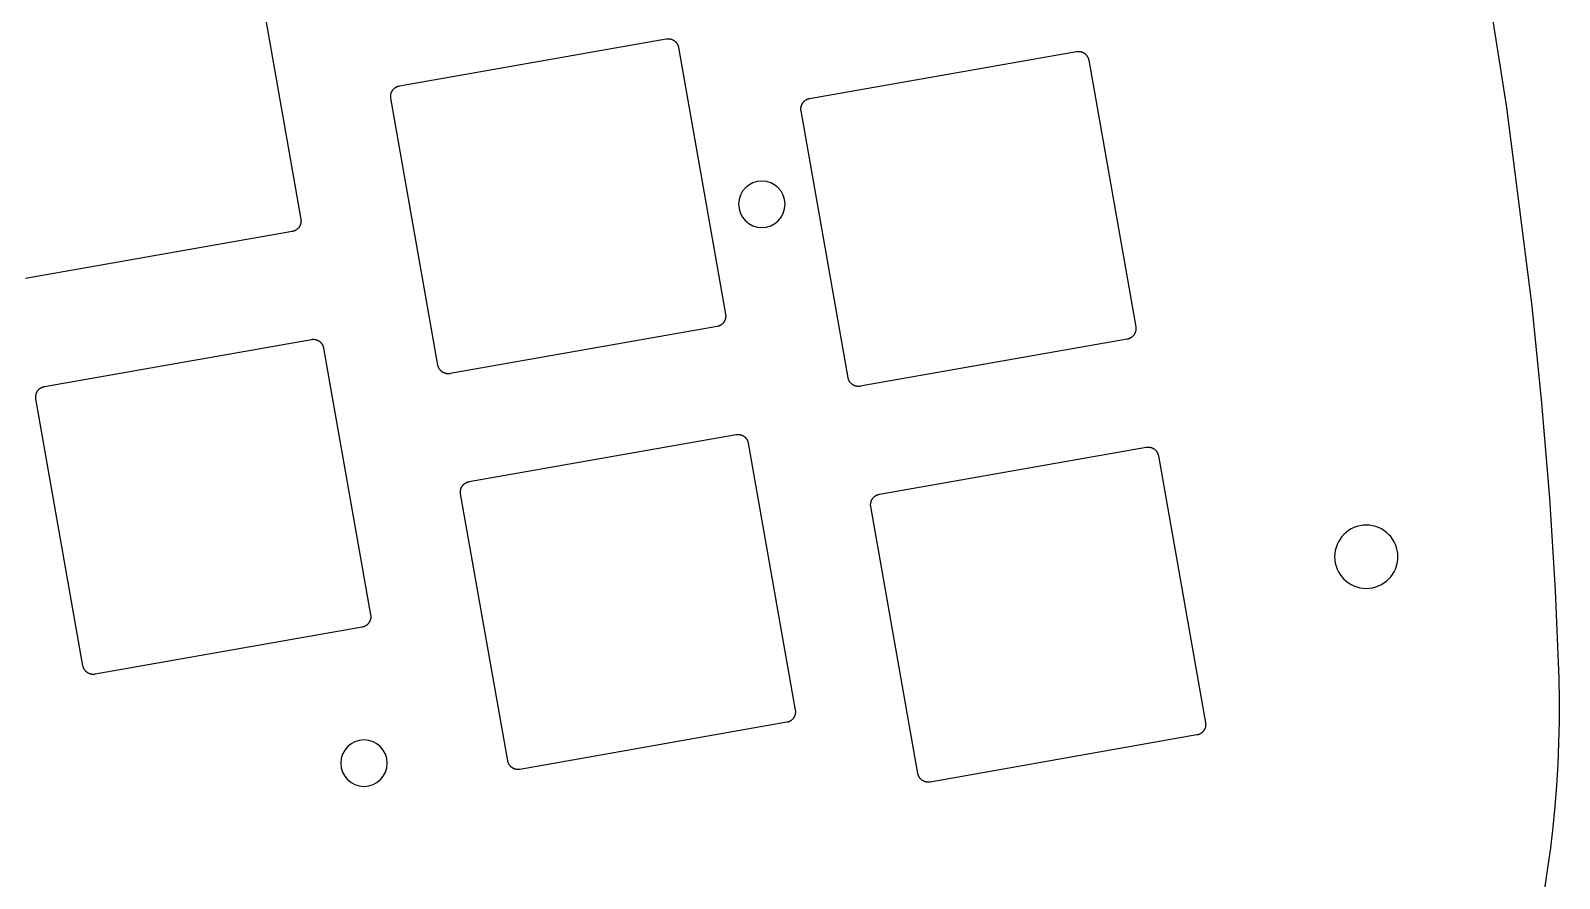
# Model space of a CAD drawing. Extents: x -763 to 762, y 34 to 355.
# Drawn here: x 376.6 to 449.1, y 229 to 269.2 of the extents above; entities that cross this region are included whole.
import ezdxf

# ---------------------------------------------------------------- set-up
doc = ezdxf.new("R2010")
doc.units = 0
doc.layers.add('2D_ACR_PLOT$CUT2', color=3, linetype='CONTINUOUS')

msp = doc.modelspace()

# ---------------------------------------------------------------- linework, layer by layer
at = {"layer": '2D_ACR_PLOT$CUT2'}
for p, q in [((446.591, 265.528), (445.103, 274.994)), ((387.174, 272.888), (389.406, 260.233)), ((394.079, 266.553), (406.734, 268.784)), ((406.734, 268.784), (406.751, 268.787)), ((406.751, 268.787), (406.768, 268.789)), ((406.768, 268.789), (406.785, 268.791)), ((406.785, 268.791), (406.802, 268.792)), ((406.802, 268.792), (406.819, 268.792)), ((406.819, 268.792), (406.836, 268.792)), ((406.836, 268.792), (406.853, 268.791)), ((406.853, 268.791), (406.87, 268.79)), ((406.87, 268.79), (406.887, 268.788)), ((406.887, 268.788), (406.904, 268.785)), ((406.904, 268.785), (406.921, 268.782)), ((406.921, 268.782), (406.937, 268.778)), ((406.937, 268.778), (406.954, 268.774)), ((406.954, 268.774), (406.97, 268.769)), ((406.97, 268.769), (406.986, 268.764)), ((406.986, 268.764), (407.002, 268.758)), ((407.002, 268.758), (407.018, 268.751)), ((407.018, 268.751), (407.034, 268.744)), ((407.034, 268.744), (407.049, 268.737)), ((407.049, 268.737), (407.064, 268.729)), ((407.064, 268.729), (407.079, 268.72)), ((407.079, 268.72), (407.093, 268.711)), ((407.093, 268.711), (407.108, 268.702)), ((407.108, 268.702), (407.121, 268.692)), ((407.121, 268.692), (407.135, 268.681)), ((407.135, 268.681), (407.148, 268.67)), ((407.148, 268.67), (407.161, 268.659)), ((407.161, 268.659), (407.173, 268.647)), ((407.173, 268.647), (407.185, 268.635)), ((407.185, 268.635), (407.196, 268.622)), ((407.196, 268.622), (407.207, 268.609)), ((407.207, 268.609), (407.218, 268.596)), ((407.218, 268.596), (407.228, 268.582)), ((407.228, 268.582), (407.238, 268.568)), ((407.238, 268.568), (407.247, 268.553)), ((407.247, 268.553), (407.256, 268.539)), ((407.256, 268.539), (407.264, 268.524)), ((407.264, 268.524), (407.272, 268.509)), ((407.272, 268.509), (407.279, 268.493)), ((407.279, 268.493), (407.285, 268.477)), ((407.285, 268.477), (407.291, 268.461)), ((407.291, 268.461), (407.297, 268.445)), ((407.297, 268.445), (407.302, 268.429)), ((407.302, 268.429), (407.306, 268.412)), ((407.306, 268.412), (407.31, 268.396)), ((407.31, 268.396), (407.313, 268.379)), ((407.313, 268.379), (409.545, 255.724)), ((413.529, 265.953), (426.184, 268.184)), ((426.184, 268.184), (426.201, 268.187)), ((426.201, 268.187), (426.218, 268.189)), ((426.218, 268.189), (426.235, 268.19)), ((426.235, 268.19), (426.252, 268.191)), ((426.252, 268.191), (426.269, 268.192)), ((426.269, 268.192), (426.286, 268.191)), ((426.286, 268.191), (426.303, 268.191)), ((426.303, 268.191), (426.32, 268.189)), ((426.32, 268.189), (426.337, 268.187)), ((426.337, 268.187), (426.354, 268.185)), ((426.354, 268.185), (426.37, 268.182)), ((426.37, 268.182), (426.387, 268.178)), ((426.387, 268.178), (426.404, 268.174)), ((426.404, 268.174), (426.42, 268.169)), ((426.42, 268.169), (426.436, 268.163)), ((426.436, 268.163), (426.452, 268.157)), ((426.452, 268.157), (426.468, 268.151)), ((426.468, 268.151), (426.484, 268.144)), ((426.484, 268.144), (426.499, 268.136)), ((426.499, 268.136), (426.514, 268.128)), ((426.514, 268.128), (426.529, 268.12)), ((426.529, 268.12), (426.543, 268.111)), ((426.543, 268.111), (426.557, 268.101)), ((426.557, 268.101), (426.571, 268.091)), ((426.571, 268.091), (426.585, 268.081)), ((426.585, 268.081), (426.598, 268.07)), ((426.598, 268.07), (426.61, 268.058)), ((426.61, 268.058), (426.623, 268.046)), ((426.623, 268.046), (426.635, 268.034)), ((426.635, 268.034), (426.646, 268.022)), ((426.646, 268.022), (426.657, 268.009)), ((426.657, 268.009), (426.668, 267.995)), ((426.668, 267.995), (426.678, 267.981)), ((426.678, 267.981), (426.688, 267.967)), ((426.688, 267.967), (426.697, 267.953)), ((426.697, 267.953), (426.705, 267.938)), ((426.705, 267.938), (426.714, 267.923)), ((426.714, 267.923), (426.721, 267.908)), ((426.721, 267.908), (426.728, 267.893)), ((426.728, 267.893), (426.735, 267.877)), ((426.735, 267.877), (426.741, 267.861)), ((426.741, 267.861), (426.747, 267.845)), ((426.747, 267.845), (426.751, 267.828)), ((426.751, 267.828), (426.756, 267.812)), ((426.756, 267.812), (426.76, 267.795)), ((426.76, 267.795), (426.763, 267.778)), ((426.763, 267.778), (428.994, 255.124)), ((393.666, 266.076), (393.667, 266.093)), ((393.666, 266.059), (393.666, 266.076)), ((393.666, 266.042), (393.666, 266.059)), ((393.667, 266.093), (393.668, 266.11)), ((393.668, 266.11), (393.67, 266.127)), ((393.67, 266.127), (393.673, 266.144)), ((393.673, 266.144), (393.676, 266.161)), ((393.676, 266.161), (393.68, 266.177)), ((393.68, 266.177), (393.684, 266.194)), ((393.684, 266.194), (393.689, 266.21)), ((393.689, 266.21), (393.694, 266.226)), ((393.694, 266.226), (393.7, 266.242)), ((393.7, 266.242), (393.707, 266.258)), ((393.707, 266.258), (393.714, 266.274)), ((393.714, 266.274), (393.721, 266.289)), ((393.721, 266.289), (393.729, 266.304)), ((393.729, 266.304), (393.738, 266.319)), ((393.738, 266.319), (393.747, 266.333)), ((393.747, 266.333), (393.756, 266.347)), ((393.756, 266.347), (393.766, 266.361)), ((393.766, 266.361), (393.777, 266.375)), ((393.777, 266.375), (393.788, 266.388)), ((393.788, 266.388), (393.799, 266.401)), ((393.799, 266.401), (393.811, 266.413)), ((393.811, 266.413), (393.823, 266.425)), ((393.823, 266.425), (393.836, 266.436)), ((393.836, 266.436), (393.849, 266.447)), ((393.849, 266.447), (393.862, 266.458)), ((393.862, 266.458), (393.876, 266.468)), ((393.876, 266.468), (393.89, 266.478)), ((393.89, 266.478), (393.905, 266.487)), ((393.905, 266.487), (393.919, 266.496)), ((393.919, 266.496), (393.934, 266.504)), ((393.934, 266.504), (393.95, 266.511)), ((393.95, 266.511), (393.965, 266.519)), ((393.965, 266.519), (393.981, 266.525)), ((393.981, 266.525), (393.997, 266.531)), ((393.997, 266.531), (394.013, 266.537)), ((394.013, 266.537), (394.029, 266.542)), ((394.029, 266.542), (394.046, 266.546)), ((394.046, 266.546), (394.062, 266.55)), ((394.062, 266.55), (394.079, 266.553)), ((393.667, 266.025), (393.666, 266.042)), ((393.669, 266.008), (393.667, 266.025)), ((393.671, 265.991), (393.669, 266.008)), ((393.674, 265.974), (393.671, 265.991)), ((395.905, 253.319), (393.674, 265.974)), ((413.116, 265.475), (413.117, 265.492)), ((413.116, 265.458), (413.116, 265.475)), ((413.116, 265.441), (413.116, 265.458)), ((413.117, 265.424), (413.116, 265.441)), ((413.117, 265.492), (413.118, 265.509)), ((413.119, 265.407), (413.117, 265.424)), ((413.118, 265.509), (413.12, 265.526)), ((413.121, 265.39), (413.119, 265.407)), ((413.12, 265.526), (413.123, 265.543)), ((413.123, 265.373), (413.121, 265.39)), ((413.123, 265.543), (413.126, 265.56)), ((415.355, 252.719), (413.123, 265.373)), ((413.126, 265.56), (413.13, 265.577)), ((413.13, 265.577), (413.134, 265.593)), ((413.134, 265.593), (413.139, 265.61)), ((413.139, 265.61), (413.144, 265.626)), ((413.144, 265.626), (413.15, 265.642)), ((413.15, 265.642), (413.156, 265.658)), ((413.156, 265.658), (413.163, 265.673)), ((413.163, 265.673), (413.171, 265.689)), ((413.171, 265.689), (413.179, 265.704)), ((413.179, 265.704), (413.188, 265.718)), ((413.188, 265.718), (413.197, 265.733)), ((413.197, 265.733), (413.206, 265.747)), ((413.206, 265.747), (413.216, 265.761)), ((413.216, 265.761), (413.227, 265.774)), ((413.227, 265.774), (413.238, 265.787)), ((413.238, 265.787), (413.249, 265.8)), ((413.249, 265.8), (413.261, 265.812)), ((413.261, 265.812), (413.273, 265.824)), ((413.273, 265.824), (413.286, 265.836)), ((413.286, 265.836), (413.299, 265.847)), ((413.299, 265.847), (413.312, 265.857)), ((413.312, 265.857), (413.326, 265.868)), ((413.326, 265.868), (413.34, 265.877)), ((413.34, 265.877), (413.354, 265.886)), ((413.354, 265.886), (413.369, 265.895)), ((413.369, 265.895), (413.384, 265.903)), ((413.384, 265.903), (413.399, 265.911)), ((413.399, 265.911), (413.415, 265.918)), ((413.415, 265.918), (413.431, 265.925)), ((413.431, 265.925), (413.447, 265.931)), ((413.447, 265.931), (413.463, 265.936)), ((413.463, 265.936), (413.479, 265.941)), ((413.479, 265.941), (413.496, 265.946)), ((413.496, 265.946), (413.512, 265.949)), ((413.512, 265.949), (413.529, 265.953)), ((447.784, 256.115), (446.591, 265.528)), ((389, 259.654), (376.345, 257.422)), ((389.017, 259.657), (389, 259.654)), ((389.033, 259.661), (389.017, 259.657)), ((389.05, 259.665), (389.033, 259.661)), ((389.066, 259.67), (389.05, 259.665)), ((389.082, 259.676), (389.066, 259.67)), ((389.098, 259.682), (389.082, 259.676)), ((389.114, 259.688), (389.098, 259.682)), ((389.13, 259.695), (389.114, 259.688)), ((389.145, 259.703), (389.13, 259.695)), ((389.16, 259.711), (389.145, 259.703)), ((389.175, 259.72), (389.16, 259.711)), ((389.189, 259.729), (389.175, 259.72)), ((389.203, 259.739), (389.189, 259.729)), ((389.217, 259.749), (389.203, 259.739)), ((389.23, 259.76), (389.217, 259.749)), ((389.243, 259.771), (389.23, 259.76)), ((389.256, 259.782), (389.243, 259.771)), ((389.268, 259.794), (389.256, 259.782)), ((389.28, 259.806), (389.268, 259.794)), ((389.291, 259.819), (389.28, 259.806)), ((389.302, 259.832), (389.291, 259.819)), ((389.313, 259.846), (389.302, 259.832)), ((389.323, 259.859), (389.313, 259.846)), ((389.332, 259.874), (389.323, 259.859)), ((389.341, 259.888), (389.332, 259.874)), ((389.35, 259.903), (389.341, 259.888)), ((389.358, 259.918), (389.35, 259.903)), ((389.366, 259.933), (389.358, 259.918)), ((389.373, 259.949), (389.366, 259.933)), ((389.379, 259.965), (389.373, 259.949)), ((389.385, 259.981), (389.379, 259.965)), ((389.39, 259.997), (389.385, 259.981)), ((389.395, 260.013), (389.39, 259.997)), ((389.399, 260.03), (389.395, 260.013)), ((389.403, 260.046), (389.399, 260.03)), ((389.406, 260.063), (389.403, 260.046)), ((389.406, 260.233), (389.408, 260.216)), ((389.409, 260.08), (389.406, 260.063)), ((389.408, 260.216), (389.41, 260.199)), ((389.411, 260.097), (389.409, 260.08)), ((389.41, 260.199), (389.412, 260.182)), ((389.412, 260.114), (389.411, 260.097)), ((389.412, 260.182), (389.413, 260.165)), ((389.413, 260.131), (389.412, 260.114)), ((389.413, 260.165), (389.413, 260.148)), ((389.413, 260.148), (389.413, 260.131)), ((448.253, 251.509), (447.784, 256.115)), ((409.253, 255.179), (409.237, 255.173)), ((409.269, 255.187), (409.253, 255.179)), ((409.284, 255.194), (409.269, 255.187)), ((409.299, 255.202), (409.284, 255.194)), ((409.314, 255.211), (409.299, 255.202)), ((409.328, 255.22), (409.314, 255.211)), ((409.342, 255.23), (409.328, 255.22)), ((409.356, 255.24), (409.342, 255.23)), ((409.369, 255.251), (409.356, 255.24)), ((409.382, 255.262), (409.369, 255.251)), ((409.395, 255.273), (409.382, 255.262)), ((409.407, 255.285), (409.395, 255.273)), ((409.419, 255.297), (409.407, 255.285)), ((409.43, 255.31), (409.419, 255.297)), ((409.441, 255.323), (409.43, 255.31)), ((409.452, 255.337), (409.441, 255.323)), ((409.462, 255.35), (409.452, 255.337)), ((409.471, 255.365), (409.462, 255.35)), ((409.48, 255.379), (409.471, 255.365)), ((409.489, 255.394), (409.48, 255.379)), ((409.497, 255.409), (409.489, 255.394)), ((409.505, 255.424), (409.497, 255.409)), ((409.512, 255.44), (409.505, 255.424)), ((409.518, 255.456), (409.512, 255.44)), ((409.524, 255.472), (409.518, 255.456)), ((409.529, 255.488), (409.524, 255.472)), ((409.534, 255.504), (409.529, 255.488)), ((409.538, 255.521), (409.534, 255.504)), ((409.542, 255.537), (409.538, 255.521)), ((409.545, 255.554), (409.542, 255.537)), ((409.545, 255.724), (409.547, 255.707)), ((409.548, 255.571), (409.545, 255.554)), ((409.547, 255.707), (409.549, 255.69)), ((409.55, 255.588), (409.548, 255.571)), ((409.549, 255.69), (409.551, 255.673)), ((409.551, 255.605), (409.55, 255.588)), ((409.551, 255.673), (409.552, 255.656)), ((409.552, 255.622), (409.551, 255.605)), ((409.552, 255.656), (409.552, 255.639)), ((409.552, 255.639), (409.552, 255.622)), ((377.248, 252.301), (389.903, 254.533)), ((389.903, 254.533), (389.92, 254.535)), ((389.92, 254.535), (389.937, 254.538)), ((389.937, 254.538), (389.954, 254.539)), ((389.954, 254.539), (389.971, 254.54)), ((389.971, 254.54), (389.988, 254.54)), ((389.988, 254.54), (390.005, 254.54)), ((390.005, 254.54), (390.022, 254.539)), ((390.022, 254.539), (390.039, 254.538)), ((390.039, 254.538), (390.056, 254.536)), ((390.056, 254.536), (390.073, 254.533)), ((390.073, 254.533), (390.09, 254.53)), ((390.09, 254.53), (390.106, 254.527)), ((390.106, 254.527), (390.123, 254.522)), ((390.123, 254.522), (390.139, 254.518)), ((390.139, 254.518), (390.156, 254.512)), ((390.156, 254.512), (390.172, 254.506)), ((390.172, 254.506), (390.187, 254.5)), ((390.187, 254.5), (390.203, 254.493)), ((390.203, 254.493), (390.218, 254.485)), ((390.218, 254.485), (390.233, 254.477)), ((390.233, 254.477), (390.248, 254.469)), ((390.248, 254.469), (390.263, 254.46)), ((390.263, 254.46), (390.277, 254.45)), ((409.139, 255.145), (396.484, 252.913)), ((409.156, 255.148), (409.139, 255.145)), ((409.172, 255.152), (409.156, 255.148)), ((409.189, 255.156), (409.172, 255.152)), ((409.205, 255.161), (409.189, 255.156)), ((409.221, 255.167), (409.205, 255.161)), ((409.237, 255.173), (409.221, 255.167)), ((428.589, 254.544), (415.934, 252.313)), ((428.606, 254.548), (428.589, 254.544)), ((428.622, 254.551), (428.606, 254.548)), ((428.639, 254.556), (428.622, 254.551)), ((428.655, 254.561), (428.639, 254.556)), ((428.671, 254.566), (428.655, 254.561)), ((428.687, 254.572), (428.671, 254.566)), ((428.703, 254.579), (428.687, 254.572)), ((428.718, 254.586), (428.703, 254.579)), ((428.734, 254.594), (428.718, 254.586)), ((428.749, 254.602), (428.734, 254.594)), ((428.763, 254.611), (428.749, 254.602)), ((428.778, 254.62), (428.763, 254.611)), ((428.792, 254.629), (428.778, 254.62)), ((428.806, 254.64), (428.792, 254.629)), ((428.819, 254.65), (428.806, 254.64)), ((428.832, 254.661), (428.819, 254.65)), ((428.845, 254.673), (428.832, 254.661)), ((428.857, 254.685), (428.845, 254.673)), ((428.869, 254.697), (428.857, 254.685)), ((428.88, 254.71), (428.869, 254.697)), ((428.891, 254.723), (428.88, 254.71)), ((428.901, 254.736), (428.891, 254.723)), ((428.912, 254.75), (428.901, 254.736)), ((428.921, 254.764), (428.912, 254.75)), ((428.93, 254.779), (428.921, 254.764)), ((428.939, 254.793), (428.93, 254.779)), ((428.947, 254.808), (428.939, 254.793)), ((428.954, 254.824), (428.947, 254.808)), ((428.961, 254.839), (428.954, 254.824)), ((428.968, 254.855), (428.961, 254.839)), ((428.974, 254.871), (428.968, 254.855)), ((428.979, 254.887), (428.974, 254.871)), ((428.984, 254.904), (428.979, 254.887)), ((428.988, 254.92), (428.984, 254.904)), ((428.992, 254.937), (428.988, 254.92)), ((428.995, 254.954), (428.992, 254.937)), ((428.994, 255.124), (428.997, 255.107)), ((428.998, 254.971), (428.995, 254.954)), ((428.997, 255.107), (428.999, 255.09)), ((428.999, 254.988), (428.998, 254.971)), ((428.999, 255.09), (429.001, 255.073)), ((429.001, 255.005), (428.999, 254.988)), ((429.001, 255.073), (429.002, 255.056)), ((429.002, 255.022), (429.001, 255.005)), ((429.002, 255.056), (429.002, 255.039)), ((429.002, 255.039), (429.002, 255.022)), ((390.277, 254.45), (390.29, 254.44)), ((390.29, 254.44), (390.304, 254.429)), ((390.304, 254.429), (390.317, 254.418)), ((390.317, 254.418), (390.33, 254.407)), ((390.33, 254.407), (390.342, 254.395)), ((390.342, 254.395), (390.354, 254.383)), ((390.354, 254.383), (390.365, 254.37)), ((390.365, 254.37), (390.377, 254.357)), ((390.377, 254.357), (390.387, 254.344)), ((390.387, 254.344), (390.397, 254.33)), ((390.397, 254.33), (390.407, 254.316)), ((390.407, 254.316), (390.416, 254.302)), ((390.416, 254.302), (390.425, 254.287)), ((390.425, 254.287), (390.433, 254.272)), ((390.433, 254.272), (390.441, 254.257)), ((390.441, 254.257), (390.448, 254.241)), ((390.448, 254.241), (390.454, 254.226)), ((390.454, 254.226), (390.46, 254.21)), ((390.46, 254.21), (390.466, 254.193)), ((390.466, 254.193), (390.471, 254.177)), ((390.471, 254.177), (390.475, 254.161)), ((390.475, 254.161), (390.479, 254.144)), ((390.479, 254.144), (390.482, 254.127)), ((390.482, 254.127), (392.714, 241.472)), ((395.908, 253.302), (395.905, 253.319)), ((395.912, 253.286), (395.908, 253.302)), ((395.916, 253.269), (395.912, 253.286)), ((395.921, 253.253), (395.916, 253.269)), ((395.927, 253.237), (395.921, 253.253)), ((395.933, 253.221), (395.927, 253.237)), ((395.94, 253.205), (395.933, 253.221)), ((395.947, 253.189), (395.94, 253.205)), ((395.954, 253.174), (395.947, 253.189)), ((395.962, 253.159), (395.954, 253.174)), ((395.971, 253.144), (395.962, 253.159)), ((395.98, 253.13), (395.971, 253.144)), ((395.99, 253.116), (395.98, 253.13)), ((396, 253.102), (395.99, 253.116)), ((396.011, 253.089), (396, 253.102)), ((396.022, 253.076), (396.011, 253.089)), ((396.033, 253.063), (396.022, 253.076)), ((396.045, 253.051), (396.033, 253.063)), ((396.058, 253.039), (396.045, 253.051)), ((396.07, 253.028), (396.058, 253.039)), ((396.083, 253.017), (396.07, 253.028)), ((396.097, 253.006), (396.083, 253.017)), ((396.111, 252.996), (396.097, 253.006)), ((377.15, 252.273), (377.166, 252.28)), ((377.166, 252.28), (377.182, 252.285)), ((377.182, 252.285), (377.198, 252.29)), ((377.198, 252.29), (377.215, 252.294)), ((377.215, 252.294), (377.232, 252.298)), ((377.232, 252.298), (377.248, 252.301)), ((396.125, 252.987), (396.111, 252.996)), ((396.139, 252.978), (396.125, 252.987)), ((396.154, 252.969), (396.139, 252.978)), ((396.169, 252.961), (396.154, 252.969)), ((396.184, 252.954), (396.169, 252.961)), ((396.2, 252.947), (396.184, 252.954)), ((396.216, 252.94), (396.2, 252.947)), ((396.232, 252.934), (396.216, 252.94)), ((396.248, 252.929), (396.232, 252.934)), ((396.264, 252.924), (396.248, 252.929)), ((396.281, 252.92), (396.264, 252.924)), ((396.298, 252.916), (396.281, 252.92)), ((396.314, 252.913), (396.298, 252.916)), ((396.331, 252.91), (396.314, 252.913)), ((396.348, 252.908), (396.331, 252.91)), ((396.365, 252.907), (396.348, 252.908)), ((396.382, 252.906), (396.365, 252.907)), ((396.399, 252.906), (396.382, 252.906)), ((396.416, 252.906), (396.399, 252.906)), ((396.433, 252.907), (396.416, 252.906)), ((396.45, 252.909), (396.433, 252.907)), ((396.467, 252.911), (396.45, 252.909)), ((396.484, 252.913), (396.467, 252.911)), ((415.358, 252.702), (415.355, 252.719)), ((415.362, 252.685), (415.358, 252.702)), ((415.366, 252.669), (415.362, 252.685)), ((415.371, 252.652), (415.366, 252.669)), ((415.377, 252.636), (415.371, 252.652)), ((415.383, 252.62), (415.377, 252.636)), ((415.389, 252.605), (415.383, 252.62)), ((415.396, 252.589), (415.389, 252.605)), ((415.404, 252.574), (415.396, 252.589)), ((415.412, 252.559), (415.404, 252.574)), ((415.421, 252.544), (415.412, 252.559)), ((415.43, 252.53), (415.421, 252.544)), ((415.44, 252.516), (415.43, 252.53)), ((415.45, 252.502), (415.44, 252.516)), ((415.46, 252.488), (415.45, 252.502)), ((415.472, 252.475), (415.46, 252.488)), ((415.483, 252.463), (415.472, 252.475)), ((415.495, 252.451), (415.483, 252.463)), ((415.507, 252.439), (415.495, 252.451)), ((415.52, 252.427), (415.507, 252.439)), ((415.533, 252.416), (415.52, 252.427)), ((415.547, 252.406), (415.533, 252.416)), ((415.56, 252.396), (415.547, 252.406)), ((415.575, 252.386), (415.56, 252.396)), ((415.589, 252.377), (415.575, 252.386)), ((415.604, 252.369), (415.589, 252.377)), ((415.619, 252.361), (415.604, 252.369)), ((415.634, 252.353), (415.619, 252.361)), ((415.65, 252.346), (415.634, 252.353)), ((415.665, 252.34), (415.65, 252.346)), ((415.681, 252.334), (415.665, 252.34)), ((415.698, 252.328), (415.681, 252.334)), ((415.714, 252.323), (415.698, 252.328)), ((415.731, 252.319), (415.714, 252.323)), ((415.747, 252.316), (415.731, 252.319)), ((415.764, 252.312), (415.747, 252.316)), ((415.781, 252.31), (415.764, 252.312)), ((415.798, 252.308), (415.781, 252.31)), ((415.815, 252.306), (415.798, 252.308)), ((415.832, 252.306), (415.815, 252.306)), ((415.849, 252.305), (415.832, 252.306)), ((415.866, 252.306), (415.849, 252.305)), ((415.883, 252.307), (415.866, 252.306)), ((415.9, 252.308), (415.883, 252.307)), ((415.917, 252.31), (415.9, 252.308)), ((415.934, 252.313), (415.917, 252.31)), ((376.835, 251.824), (376.836, 251.841)), ((376.835, 251.807), (376.835, 251.824)), ((376.835, 251.79), (376.835, 251.807)), ((376.836, 251.773), (376.835, 251.79)), ((376.836, 251.841), (376.838, 251.858)), ((376.838, 251.756), (376.836, 251.773)), ((376.838, 251.858), (376.839, 251.875)), ((376.84, 251.739), (376.838, 251.756)), ((376.839, 251.875), (376.842, 251.892)), ((376.843, 251.722), (376.84, 251.739)), ((376.842, 251.892), (376.845, 251.909)), ((379.074, 239.067), (376.843, 251.722)), ((376.845, 251.909), (376.849, 251.926)), ((376.849, 251.926), (376.853, 251.942)), ((376.853, 251.942), (376.858, 251.958)), ((376.858, 251.958), (376.863, 251.975)), ((376.863, 251.975), (376.869, 251.991)), ((376.869, 251.991), (376.876, 252.006)), ((376.876, 252.006), (376.883, 252.022)), ((376.883, 252.022), (376.89, 252.037)), ((376.89, 252.037), (376.898, 252.052)), ((376.898, 252.052), (376.907, 252.067)), ((376.907, 252.067), (376.916, 252.082)), ((376.916, 252.082), (376.926, 252.096)), ((376.926, 252.096), (376.936, 252.11)), ((376.936, 252.11), (376.946, 252.123)), ((376.946, 252.123), (376.957, 252.136)), ((376.957, 252.136), (376.968, 252.149)), ((376.968, 252.149), (376.98, 252.161)), ((376.98, 252.161), (376.992, 252.173)), ((376.992, 252.173), (377.005, 252.185)), ((377.005, 252.185), (377.018, 252.196)), ((377.018, 252.196), (377.031, 252.206)), ((377.031, 252.206), (377.045, 252.216)), ((377.045, 252.216), (377.059, 252.226)), ((377.059, 252.226), (377.074, 252.235)), ((377.074, 252.235), (377.088, 252.244)), ((377.088, 252.244), (377.103, 252.252)), ((377.103, 252.252), (377.119, 252.26)), ((377.119, 252.26), (377.134, 252.267)), ((377.134, 252.267), (377.15, 252.273)), ((448.628, 247.011), (448.253, 251.509)), ((397.387, 247.792), (410.042, 250.024)), ((410.042, 250.024), (410.059, 250.027)), ((410.059, 250.027), (410.076, 250.029)), ((410.076, 250.029), (410.093, 250.03)), ((410.093, 250.03), (410.11, 250.031)), ((410.11, 250.031), (410.127, 250.031)), ((410.127, 250.031), (410.144, 250.031)), ((410.144, 250.031), (410.161, 250.03)), ((410.161, 250.03), (410.178, 250.029)), ((410.178, 250.029), (410.195, 250.027)), ((410.195, 250.027), (410.212, 250.025)), ((410.212, 250.025), (410.229, 250.021)), ((410.229, 250.021), (410.245, 250.018)), ((410.245, 250.018), (410.262, 250.013)), ((410.262, 250.013), (410.278, 250.009)), ((410.278, 250.009), (410.294, 250.003)), ((410.294, 250.003), (410.31, 249.997)), ((410.31, 249.997), (410.326, 249.991)), ((410.326, 249.991), (410.342, 249.984)), ((410.342, 249.984), (410.357, 249.976)), ((410.357, 249.976), (410.372, 249.968)), ((410.372, 249.968), (410.387, 249.96)), ((410.387, 249.96), (410.401, 249.951)), ((410.401, 249.951), (410.416, 249.941)), ((410.416, 249.941), (410.429, 249.931)), ((410.429, 249.931), (410.443, 249.921)), ((410.443, 249.921), (410.456, 249.91)), ((410.456, 249.91), (410.469, 249.898)), ((410.469, 249.898), (410.481, 249.886)), ((410.481, 249.886), (410.493, 249.874)), ((410.493, 249.874), (410.504, 249.862)), ((410.504, 249.862), (410.515, 249.848)), ((410.515, 249.848), (410.526, 249.835)), ((410.526, 249.835), (410.536, 249.821)), ((410.536, 249.821), (410.546, 249.807)), ((410.546, 249.807), (410.555, 249.793)), ((410.555, 249.793), (410.564, 249.778)), ((410.564, 249.778), (410.572, 249.763)), ((410.572, 249.763), (410.58, 249.748)), ((410.58, 249.748), (410.587, 249.732)), ((410.587, 249.732), (410.593, 249.717)), ((410.593, 249.717), (410.599, 249.701)), ((410.599, 249.701), (410.605, 249.685)), ((410.605, 249.685), (410.61, 249.668)), ((410.61, 249.668), (410.614, 249.652)), ((410.614, 249.652), (410.618, 249.635)), ((410.618, 249.635), (410.621, 249.618)), ((410.621, 249.618), (412.853, 236.964)), ((416.837, 247.192), (429.492, 249.423)), ((429.492, 249.423), (429.509, 249.426)), ((429.509, 249.426), (429.526, 249.428)), ((429.526, 249.428), (429.543, 249.43)), ((429.543, 249.43), (429.56, 249.431)), ((429.56, 249.431), (429.577, 249.431)), ((429.577, 249.431), (429.594, 249.431)), ((429.594, 249.431), (429.611, 249.43)), ((429.611, 249.43), (429.628, 249.429)), ((429.628, 249.429), (429.645, 249.427)), ((429.645, 249.427), (429.662, 249.424)), ((429.662, 249.424), (429.678, 249.421)), ((429.678, 249.421), (429.695, 249.417)), ((429.695, 249.417), (429.712, 249.413)), ((429.712, 249.413), (429.728, 249.408)), ((429.728, 249.408), (429.744, 249.403)), ((429.744, 249.403), (429.76, 249.397)), ((429.76, 249.397), (429.776, 249.39)), ((429.776, 249.39), (429.792, 249.383)), ((429.792, 249.383), (429.807, 249.376)), ((429.807, 249.376), (429.822, 249.368)), ((429.822, 249.368), (429.837, 249.359)), ((429.837, 249.359), (429.851, 249.35)), ((429.851, 249.35), (429.865, 249.341)), ((429.865, 249.341), (429.879, 249.331)), ((429.879, 249.331), (429.893, 249.32)), ((429.893, 249.32), (429.906, 249.309)), ((429.906, 249.309), (429.918, 249.298)), ((429.918, 249.298), (429.931, 249.286)), ((429.931, 249.286), (429.943, 249.274)), ((429.943, 249.274), (429.954, 249.261)), ((429.954, 249.261), (429.965, 249.248)), ((429.965, 249.248), (429.976, 249.235)), ((429.976, 249.235), (429.986, 249.221)), ((429.986, 249.221), (429.996, 249.207)), ((429.996, 249.207), (430.005, 249.192)), ((430.005, 249.192), (430.013, 249.178)), ((430.013, 249.178), (430.022, 249.163)), ((430.022, 249.163), (430.029, 249.147)), ((430.029, 249.147), (430.036, 249.132)), ((430.036, 249.132), (430.043, 249.116)), ((430.043, 249.116), (430.049, 249.1)), ((430.049, 249.1), (430.055, 249.084)), ((430.055, 249.084), (430.059, 249.068)), ((430.059, 249.068), (430.064, 249.051)), ((430.064, 249.051), (430.068, 249.035)), ((430.068, 249.035), (430.071, 249.018)), ((430.071, 249.018), (432.302, 236.363)), ((396.974, 247.315), (396.975, 247.332)), ((396.974, 247.298), (396.974, 247.315)), ((396.974, 247.281), (396.974, 247.298)), ((396.975, 247.264), (396.974, 247.281)), ((396.975, 247.332), (396.976, 247.349)), ((396.977, 247.247), (396.975, 247.264)), ((396.976, 247.349), (396.978, 247.366)), ((396.979, 247.23), (396.977, 247.247)), ((396.978, 247.366), (396.981, 247.383)), ((396.982, 247.213), (396.979, 247.23)), ((396.981, 247.383), (396.984, 247.4)), ((399.213, 234.558), (396.982, 247.213)), ((396.984, 247.4), (396.988, 247.417)), ((396.988, 247.417), (396.992, 247.433)), ((396.992, 247.433), (396.997, 247.45)), ((396.997, 247.45), (397.002, 247.466)), ((397.002, 247.466), (397.008, 247.482)), ((397.008, 247.482), (397.015, 247.498)), ((397.015, 247.498), (397.022, 247.513)), ((397.022, 247.513), (397.029, 247.528)), ((397.029, 247.528), (397.037, 247.543)), ((397.037, 247.543), (397.046, 247.558)), ((397.046, 247.558), (397.055, 247.573)), ((397.055, 247.573), (397.064, 247.587)), ((397.064, 247.587), (397.074, 247.601)), ((397.074, 247.601), (397.085, 247.614)), ((397.085, 247.614), (397.096, 247.627)), ((397.096, 247.627), (397.107, 247.64)), ((397.107, 247.64), (397.119, 247.652)), ((397.119, 247.652), (397.131, 247.664)), ((397.131, 247.664), (397.144, 247.676)), ((397.144, 247.676), (397.157, 247.687)), ((397.157, 247.687), (397.17, 247.697)), ((397.17, 247.697), (397.184, 247.707)), ((397.184, 247.707), (397.198, 247.717)), ((397.198, 247.717), (397.213, 247.726)), ((397.213, 247.726), (397.227, 247.735)), ((397.227, 247.735), (397.242, 247.743)), ((397.242, 247.743), (397.258, 247.751)), ((397.258, 247.751), (397.273, 247.758)), ((397.273, 247.758), (397.289, 247.765)), ((397.289, 247.765), (397.305, 247.771)), ((397.305, 247.771), (397.321, 247.776)), ((397.321, 247.776), (397.337, 247.781)), ((397.337, 247.781), (397.354, 247.785)), ((397.354, 247.785), (397.37, 247.789)), ((397.37, 247.789), (397.387, 247.792)), ((416.424, 246.715), (416.425, 246.732)), ((416.424, 246.698), (416.424, 246.715)), ((416.424, 246.681), (416.424, 246.698)), ((416.425, 246.664), (416.424, 246.681)), ((416.425, 246.732), (416.426, 246.749)), ((416.427, 246.647), (416.425, 246.664)), ((416.426, 246.749), (416.428, 246.766)), ((416.429, 246.63), (416.427, 246.647)), ((416.428, 246.766), (416.431, 246.783)), ((416.431, 246.613), (416.429, 246.63)), ((416.431, 246.783), (416.434, 246.8)), ((418.663, 233.958), (416.431, 246.613)), ((416.434, 246.8), (416.438, 246.816)), ((416.438, 246.816), (416.442, 246.833)), ((416.442, 246.833), (416.447, 246.849)), ((416.447, 246.849), (416.452, 246.865)), ((416.452, 246.865), (416.458, 246.881)), ((416.458, 246.881), (416.464, 246.897)), ((416.464, 246.897), (416.471, 246.913)), ((416.471, 246.913), (416.479, 246.928)), ((416.479, 246.928), (416.487, 246.943)), ((416.487, 246.943), (416.496, 246.958)), ((416.496, 246.958), (416.505, 246.972)), ((416.505, 246.972), (416.514, 246.986)), ((416.514, 246.986), (416.524, 247)), ((416.524, 247), (416.535, 247.014)), ((416.535, 247.014), (416.546, 247.027)), ((416.546, 247.027), (416.557, 247.04)), ((416.557, 247.04), (416.569, 247.052)), ((416.569, 247.052), (416.581, 247.064)), ((416.581, 247.064), (416.594, 247.075)), ((416.594, 247.075), (416.607, 247.086)), ((416.607, 247.086), (416.62, 247.097)), ((416.62, 247.097), (416.634, 247.107)), ((416.634, 247.107), (416.648, 247.117)), ((416.648, 247.117), (416.662, 247.126)), ((416.662, 247.126), (416.677, 247.135)), ((416.677, 247.135), (416.692, 247.143)), ((416.692, 247.143), (416.707, 247.15)), ((416.707, 247.15), (416.723, 247.157)), ((416.723, 247.157), (416.739, 247.164)), ((416.739, 247.164), (416.755, 247.17)), ((416.755, 247.17), (416.771, 247.176)), ((416.771, 247.176), (416.787, 247.181)), ((416.787, 247.181), (416.804, 247.185)), ((416.804, 247.185), (416.82, 247.189)), ((416.82, 247.189), (416.837, 247.192)), ((448.901, 242.653), (448.628, 247.011)), ((449.066, 238.467), (448.901, 242.653)), ((392.714, 241.472), (392.716, 241.456)), ((392.716, 241.456), (392.718, 241.439)), ((392.718, 241.439), (392.72, 241.422)), ((392.72, 241.422), (392.721, 241.405)), ((392.308, 240.893), (379.653, 238.662)), ((392.325, 240.896), (392.308, 240.893)), ((392.341, 240.9), (392.325, 240.896)), ((392.358, 240.905), (392.341, 240.9)), ((392.374, 240.91), (392.358, 240.905)), ((392.39, 240.915), (392.374, 240.91)), ((392.406, 240.921), (392.39, 240.915)), ((392.422, 240.928), (392.406, 240.921)), ((392.438, 240.935), (392.422, 240.928)), ((392.453, 240.943), (392.438, 240.935)), ((392.468, 240.951), (392.453, 240.943)), ((392.483, 240.959), (392.468, 240.951)), ((392.497, 240.969), (392.483, 240.959)), ((392.511, 240.978), (392.497, 240.969)), ((392.525, 240.988), (392.511, 240.978)), ((392.538, 240.999), (392.525, 240.988)), ((392.551, 241.01), (392.538, 240.999)), ((392.564, 241.021), (392.551, 241.01)), ((392.576, 241.033), (392.564, 241.021)), ((392.588, 241.046), (392.576, 241.033)), ((392.599, 241.058), (392.588, 241.046)), ((392.61, 241.072), (392.599, 241.058)), ((392.621, 241.085), (392.61, 241.072)), ((392.631, 241.099), (392.621, 241.085)), ((392.64, 241.113), (392.631, 241.099)), ((392.649, 241.127), (392.64, 241.113)), ((392.658, 241.142), (392.649, 241.127)), ((392.666, 241.157), (392.658, 241.142)), ((392.674, 241.173), (392.666, 241.157)), ((392.681, 241.188), (392.674, 241.173)), ((392.687, 241.204), (392.681, 241.188)), ((392.693, 241.22), (392.687, 241.204)), ((392.698, 241.236), (392.693, 241.22)), ((392.703, 241.253), (392.698, 241.236)), ((392.707, 241.269), (392.703, 241.253)), ((392.711, 241.286), (392.707, 241.269)), ((392.714, 241.303), (392.711, 241.286)), ((392.717, 241.319), (392.714, 241.303)), ((392.719, 241.336), (392.717, 241.319)), ((392.72, 241.353), (392.719, 241.336)), ((392.721, 241.37), (392.72, 241.353)), ((392.721, 241.405), (392.721, 241.388)), ((392.721, 241.388), (392.721, 241.37)), ((379.077, 239.051), (379.074, 239.067)), ((379.081, 239.034), (379.077, 239.051)), ((379.086, 239.018), (379.081, 239.034)), ((379.09, 239.001), (379.086, 239.018)), ((379.096, 238.985), (379.09, 239.001)), ((379.102, 238.969), (379.096, 238.985)), ((379.109, 238.953), (379.102, 238.969)), ((379.116, 238.938), (379.109, 238.953)), ((379.123, 238.923), (379.116, 238.938)), ((379.132, 238.908), (379.123, 238.923)), ((379.14, 238.893), (379.132, 238.908)), ((379.149, 238.878), (379.14, 238.893)), ((379.159, 238.864), (379.149, 238.878)), ((379.169, 238.851), (379.159, 238.864)), ((379.18, 238.837), (379.169, 238.851)), ((379.191, 238.824), (379.18, 238.837)), ((379.202, 238.812), (379.191, 238.824)), ((379.214, 238.799), (379.202, 238.812)), ((379.227, 238.788), (379.214, 238.799)), ((379.239, 238.776), (379.227, 238.788)), ((379.252, 238.765), (379.239, 238.776)), ((379.266, 238.755), (379.252, 238.765)), ((379.28, 238.745), (379.266, 238.755)), ((379.294, 238.735), (379.28, 238.745)), ((379.308, 238.726), (379.294, 238.735)), ((379.323, 238.717), (379.308, 238.726)), ((379.338, 238.709), (379.323, 238.717)), ((379.353, 238.702), (379.338, 238.709)), ((379.369, 238.695), (379.353, 238.702)), ((379.385, 238.688), (379.369, 238.695)), ((379.401, 238.682), (379.385, 238.688)), ((379.417, 238.677), (379.401, 238.682)), ((379.433, 238.672), (379.417, 238.677)), ((379.45, 238.668), (379.433, 238.672)), ((379.467, 238.664), (379.45, 238.668)), ((379.483, 238.661), (379.467, 238.664)), ((379.5, 238.659), (379.483, 238.661)), ((379.517, 238.657), (379.5, 238.659)), ((379.534, 238.655), (379.517, 238.657)), ((379.551, 238.654), (379.534, 238.655)), ((379.568, 238.654), (379.551, 238.654)), ((379.585, 238.655), (379.568, 238.654)), ((379.602, 238.656), (379.585, 238.655)), ((379.619, 238.657), (379.602, 238.656)), ((379.636, 238.659), (379.619, 238.657)), ((379.653, 238.662), (379.636, 238.659)), ((449.084, 237.438), (449.066, 238.467)), ((449.083, 236.416), (449.084, 237.438)), ((412.447, 236.384), (399.792, 234.153)), ((412.464, 236.388), (412.447, 236.384)), ((412.48, 236.391), (412.464, 236.388)), ((412.497, 236.396), (412.48, 236.391)), ((412.513, 236.401), (412.497, 236.396)), ((412.529, 236.406), (412.513, 236.401)), ((412.545, 236.412), (412.529, 236.406)), ((412.561, 236.419), (412.545, 236.412)), ((412.577, 236.426), (412.561, 236.419)), ((412.592, 236.434), (412.577, 236.426)), ((412.607, 236.442), (412.592, 236.434)), ((412.622, 236.45), (412.607, 236.442)), ((412.636, 236.46), (412.622, 236.45)), ((412.65, 236.469), (412.636, 236.46)), ((412.664, 236.479), (412.65, 236.469)), ((412.677, 236.49), (412.664, 236.479)), ((412.69, 236.501), (412.677, 236.49)), ((412.703, 236.513), (412.69, 236.501)), ((412.715, 236.524), (412.703, 236.513)), ((412.727, 236.537), (412.715, 236.524)), ((412.738, 236.55), (412.727, 236.537)), ((412.749, 236.563), (412.738, 236.55)), ((412.76, 236.576), (412.749, 236.563)), ((412.77, 236.59), (412.76, 236.576)), ((412.779, 236.604), (412.77, 236.59)), ((412.788, 236.619), (412.779, 236.604)), ((412.797, 236.633), (412.788, 236.619)), ((412.805, 236.648), (412.797, 236.633)), ((412.813, 236.664), (412.805, 236.648)), ((412.82, 236.679), (412.813, 236.664)), ((412.826, 236.695), (412.82, 236.679)), ((412.832, 236.711), (412.826, 236.695)), ((412.837, 236.727), (412.832, 236.711)), ((412.842, 236.744), (412.837, 236.727)), ((412.846, 236.76), (412.842, 236.744)), ((412.85, 236.777), (412.846, 236.76)), ((412.853, 236.794), (412.85, 236.777)), ((412.853, 236.964), (412.855, 236.947)), ((412.856, 236.81), (412.853, 236.794)), ((412.855, 236.947), (412.857, 236.93)), ((412.858, 236.827), (412.856, 236.81)), ((412.857, 236.93), (412.859, 236.913)), ((412.859, 236.844), (412.858, 236.827)), ((412.859, 236.913), (412.86, 236.896)), ((412.86, 236.862), (412.859, 236.844)), ((412.86, 236.896), (412.86, 236.879)), ((412.86, 236.879), (412.86, 236.862)), ((432.302, 236.363), (432.305, 236.346)), ((432.305, 236.346), (432.307, 236.329)), ((449.062, 235.4), (449.083, 236.416)), ((431.897, 235.784), (419.242, 233.552)), ((431.914, 235.787), (431.897, 235.784)), ((431.93, 235.791), (431.914, 235.787)), ((431.947, 235.795), (431.93, 235.791)), ((431.963, 235.8), (431.947, 235.795)), ((431.979, 235.806), (431.963, 235.8)), ((431.995, 235.812), (431.979, 235.806)), ((432.011, 235.818), (431.995, 235.812)), ((432.026, 235.826), (432.011, 235.818)), ((432.042, 235.833), (432.026, 235.826)), ((432.057, 235.841), (432.042, 235.833)), ((432.071, 235.85), (432.057, 235.841)), ((432.086, 235.859), (432.071, 235.85)), ((432.1, 235.869), (432.086, 235.859)), ((432.114, 235.879), (432.1, 235.869)), ((432.127, 235.89), (432.114, 235.879)), ((432.14, 235.901), (432.127, 235.89)), ((432.153, 235.912), (432.14, 235.901)), ((432.165, 235.924), (432.153, 235.912)), ((432.177, 235.936), (432.165, 235.924)), ((432.188, 235.949), (432.177, 235.936)), ((432.199, 235.962), (432.188, 235.949)), ((432.209, 235.976), (432.199, 235.962)), ((432.22, 235.989), (432.209, 235.976)), ((432.229, 236.004), (432.22, 235.989)), ((432.238, 236.018), (432.229, 236.004)), ((432.247, 236.033), (432.238, 236.018)), ((432.255, 236.048), (432.247, 236.033)), ((432.262, 236.063), (432.255, 236.048)), ((432.269, 236.079), (432.262, 236.063)), ((432.276, 236.095), (432.269, 236.079)), ((432.282, 236.111), (432.276, 236.095)), ((432.287, 236.127), (432.282, 236.111)), ((432.292, 236.143), (432.287, 236.127)), ((432.296, 236.16), (432.292, 236.143)), ((432.3, 236.176), (432.296, 236.16)), ((432.303, 236.193), (432.3, 236.176)), ((432.306, 236.21), (432.303, 236.193)), ((432.308, 236.227), (432.306, 236.21)), ((432.307, 236.329), (432.309, 236.312)), ((432.309, 236.244), (432.308, 236.227)), ((432.309, 236.312), (432.31, 236.295)), ((432.31, 236.261), (432.309, 236.244)), ((432.31, 236.295), (432.31, 236.278)), ((432.31, 236.278), (432.31, 236.261)), ((449.023, 234.392), (449.062, 235.4)), ((399.216, 234.542), (399.213, 234.558)), ((399.22, 234.525), (399.216, 234.542)), ((399.224, 234.509), (399.22, 234.525)), ((399.229, 234.492), (399.224, 234.509)), ((399.235, 234.476), (399.229, 234.492)), ((399.241, 234.46), (399.235, 234.476)), ((399.248, 234.444), (399.241, 234.46)), ((399.255, 234.429), (399.248, 234.444)), ((399.262, 234.414), (399.255, 234.429)), ((399.27, 234.399), (399.262, 234.414)), ((399.279, 234.384), (399.27, 234.399)), ((399.288, 234.37), (399.279, 234.384)), ((399.298, 234.355), (399.288, 234.37)), ((399.308, 234.342), (399.298, 234.355)), ((399.319, 234.328), (399.308, 234.342)), ((399.33, 234.315), (399.319, 234.328)), ((399.341, 234.303), (399.33, 234.315)), ((399.353, 234.29), (399.341, 234.303)), ((399.366, 234.279), (399.353, 234.29)), ((399.378, 234.267), (399.366, 234.279)), ((399.391, 234.256), (399.378, 234.267)), ((399.405, 234.246), (399.391, 234.256)), ((399.419, 234.236), (399.405, 234.246)), ((399.433, 234.226), (399.419, 234.236)), ((399.447, 234.217), (399.433, 234.226)), ((399.462, 234.209), (399.447, 234.217)), ((399.477, 234.201), (399.462, 234.209)), ((399.492, 234.193), (399.477, 234.201)), ((399.508, 234.186), (399.492, 234.193)), ((399.524, 234.179), (399.508, 234.186)), ((399.54, 234.174), (399.524, 234.179)), ((399.556, 234.168), (399.54, 234.174)), ((399.572, 234.163), (399.556, 234.168)), ((399.589, 234.159), (399.572, 234.163)), ((399.606, 234.155), (399.589, 234.159)), ((448.964, 233.391), (449.023, 234.392)), ((399.622, 234.152), (399.606, 234.155)), ((399.639, 234.15), (399.622, 234.152)), ((399.656, 234.148), (399.639, 234.15)), ((399.673, 234.146), (399.656, 234.148)), ((399.69, 234.146), (399.673, 234.146)), ((399.707, 234.145), (399.69, 234.146)), ((399.724, 234.146), (399.707, 234.145)), ((399.741, 234.147), (399.724, 234.146)), ((399.758, 234.148), (399.741, 234.147)), ((399.775, 234.15), (399.758, 234.148)), ((399.792, 234.153), (399.775, 234.15)), ((418.666, 233.941), (418.663, 233.958)), ((418.67, 233.925), (418.666, 233.941)), ((418.674, 233.908), (418.67, 233.925)), ((418.679, 233.892), (418.674, 233.908)), ((418.685, 233.876), (418.679, 233.892)), ((418.691, 233.86), (418.685, 233.876)), ((418.697, 233.844), (418.691, 233.86)), ((418.704, 233.828), (418.697, 233.844)), ((418.712, 233.813), (418.704, 233.828)), ((418.72, 233.798), (418.712, 233.813)), ((418.729, 233.783), (418.72, 233.798)), ((418.738, 233.769), (418.729, 233.783)), ((418.748, 233.755), (418.738, 233.769)), ((418.758, 233.741), (418.748, 233.755)), ((418.768, 233.728), (418.758, 233.741)), ((418.78, 233.715), (418.768, 233.728)), ((418.791, 233.702), (418.78, 233.715)), ((418.803, 233.69), (418.791, 233.702)), ((418.815, 233.678), (418.803, 233.69)), ((418.828, 233.667), (418.815, 233.678)), ((418.841, 233.656), (418.828, 233.667)), ((418.855, 233.645), (418.841, 233.656)), ((418.868, 233.635), (418.855, 233.645)), ((418.883, 233.626), (418.868, 233.635)), ((418.897, 233.617), (418.883, 233.626)), ((418.912, 233.608), (418.897, 233.617)), ((418.927, 233.6), (418.912, 233.608)), ((418.942, 233.593), (418.927, 233.6)), ((418.958, 233.585), (418.942, 233.593)), ((418.973, 233.579), (418.958, 233.585)), ((418.99, 233.573), (418.973, 233.579)), ((419.006, 233.568), (418.99, 233.573)), ((419.022, 233.563), (419.006, 233.568)), ((419.039, 233.559), (419.022, 233.563)), ((419.055, 233.555), (419.039, 233.559)), ((419.072, 233.552), (419.055, 233.555)), ((419.089, 233.549), (419.072, 233.552)), ((419.106, 233.547), (419.089, 233.549)), ((419.123, 233.546), (419.106, 233.547)), ((419.14, 233.545), (419.123, 233.546)), ((419.157, 233.545), (419.14, 233.545)), ((419.174, 233.545), (419.157, 233.545)), ((419.191, 233.546), (419.174, 233.545)), ((419.208, 233.548), (419.191, 233.546)), ((419.225, 233.55), (419.208, 233.548)), ((419.242, 233.552), (419.225, 233.55)), ((448.887, 232.397), (448.964, 233.391)), ((448.791, 231.411), (448.887, 232.397)), ((448.676, 230.433), (448.791, 231.411)), ((448.542, 229.463), (448.676, 230.433)), ((448.389, 228.501), (448.542, 229.463))]:
    msp.add_line(p, q, dxfattribs=at)
at = {"layer": '2D_ACR_PLOT$CUT2', "extrusion": (0, 0, -1)}
for centre, radius in [((-411.265, 260.94), 1.1), ((-439.925, 244.231), 1.5), ((-392.4, 234.446), 1.1)]:
    msp.add_circle(centre, radius, dxfattribs=at)

doc.saveas('drawing.dxf')
